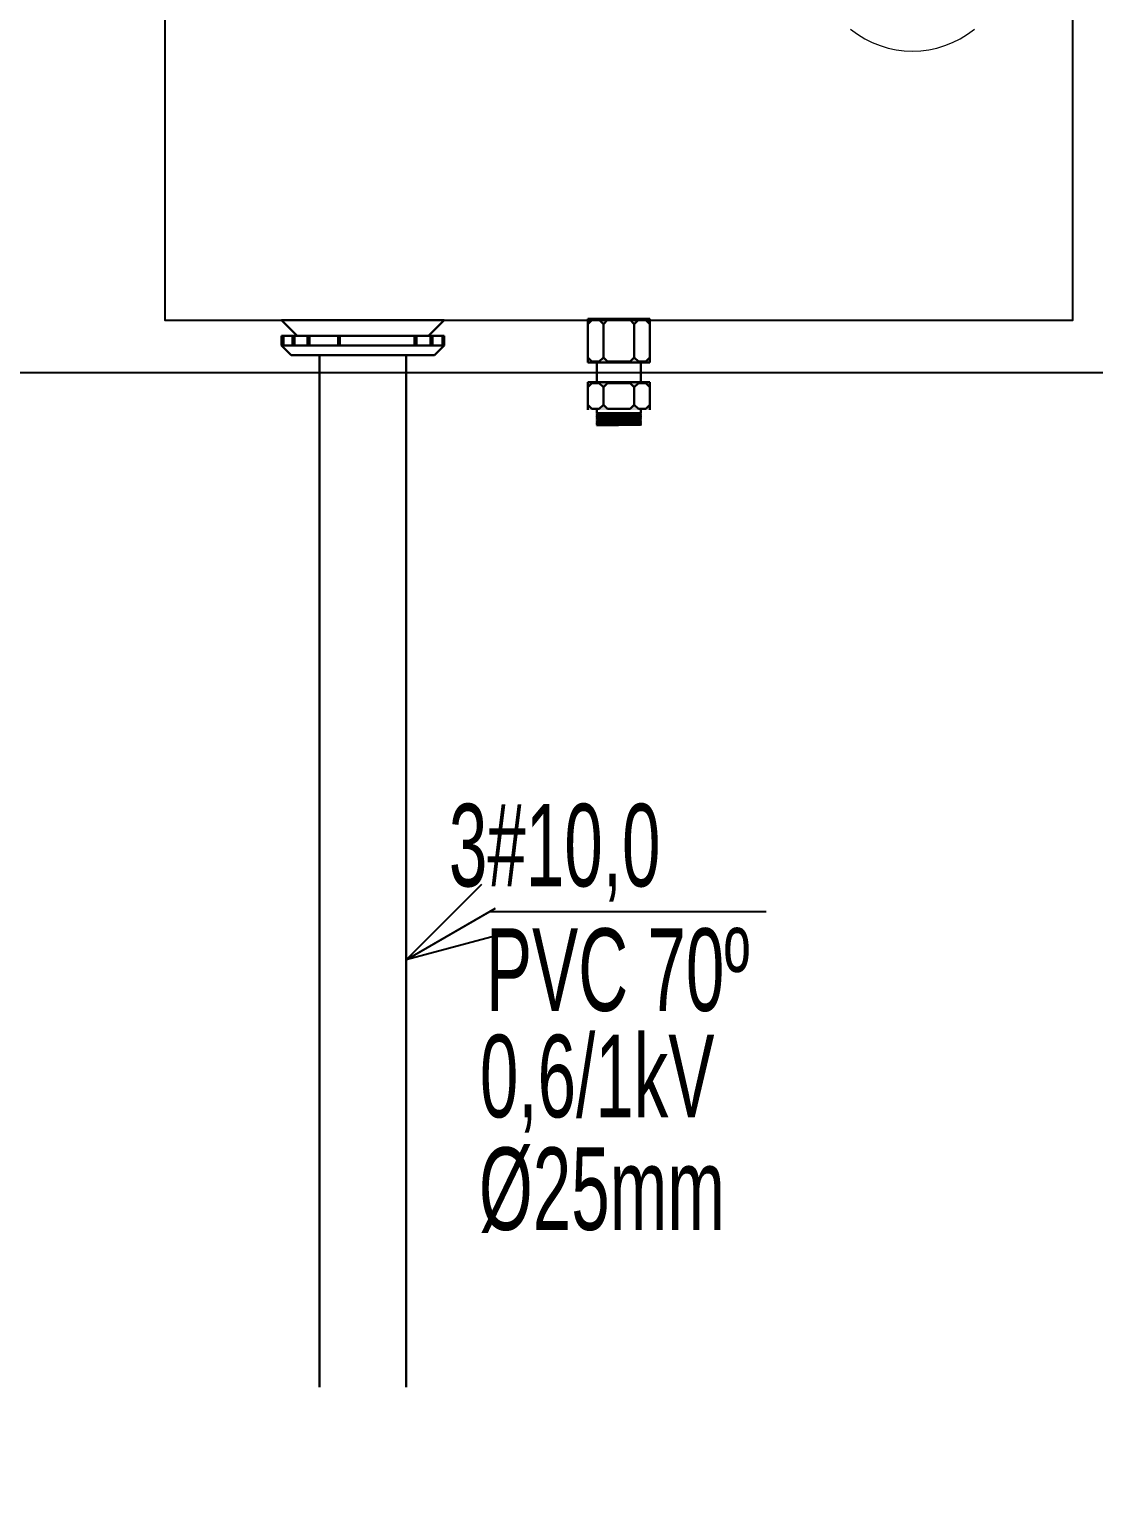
# Model space of a CAD drawing. Header units: millimetres. Extents: x 425 to 646, y 332 to 411.
# Drawn here: x 432.7413 to 432.9993, y 334.7782 to 335.1311 of the extents above; entities that cross this region are included whole.
import ezdxf

# ---------------------------------------------------------------- set-up
doc = ezdxf.new("R2010")
doc.units = ezdxf.units.MM
doc.linetypes.add('HIDDEN', pattern=[0.375, 0.25, -0.125])
for name, color, linetype in [('Arquitetura', 7, 'Continuous'), ('Cotas', 1, 'Continuous'), ('Elétrico', 5, 'Continuous'), ('texto', 7, 'Continuous')]:
    doc.layers.add(name, color=color, linetype=linetype)
doc.layers.add('DI-Fios', color=1, linetype='Continuous', lineweight=30)
doc.styles.add('ARIAL', font='arial.ttf')
doc.dimstyles.new('cota1-10', dxfattribs={"dimtxt": 0.02, "dimasz": 0.025, "dimexe": 0.005, "dimexo": 0.005, "dimgap": 0.005, "dimtad": 0, "dimtih": 1, "dimtoh": 1, "dimdec": 0, "dimlfac": 1000, "dimzin": 4, "dimdsep": 32, "dimtxsty": 'ARIAL', "dimblk": 'OBLIQUE', "dimcen": 0, "dimdle": 0.005, "dimclrd": 256, "dimclre": 256, "dimclrt": 2, "dimadec": 0, "dimazin": 1, "dimtfac": 1, "dimtdec": 0, "dimtix": 1, "dimtofl": 0, "dimtmove": 1, "dimatfit": 3, "dimldrblk": 'OPEN30', "dimfxl": 0, "dimtolj": 1, "dimtzin": 0, "dimlwd": -1, "dimlwe": -1, "dimarcsym": 0})

# ---------------------------------------------------------------- blocks, each defined once
blk = doc.blocks.new('_Oblique')
at = {"color": 0, "linetype": 'ByBlock', "lineweight": -2}
blk.add_line((-0.5, -0.5), (0.5, 0.5), dxfattribs=at)
blk = doc.blocks.new('_Open30')
at = {"color": 0, "linetype": 'ByBlock', "lineweight": -2}
for p, q in [((-1, 0.26794919), (0, 0)), ((0, 0), (-1, -0.26794919)), ((0, 0), (-1, 0))]:
    blk.add_line(p, q, dxfattribs=at)

msp = doc.modelspace()

# ---------------------------------------------------------------- hatches: boundary and pattern name
at = {"layer": 'DI-Fios', "linetype": 'Continuous', "lineweight": 0}
for points in [[(432.8889025367187, 335.0606322995756), (432.8906735347974, 335.0606322995756), (432.891663035758, 335.059642798615), (432.891663035758, 335.0608822995756), (432.876663035758, 335.0608822995756), (432.876663035758, 335.059642798615), (432.8776525367186, 335.0606322995756), (432.8794235347974, 335.0606322995756), (432.880413035758, 335.059642798615), (432.8814025367186, 335.0606322995756), (432.8869235347973, 335.0606322995756), (432.887913035758, 335.059642798615)], [(432.8889025367187, 335.0606322995756), (432.8906735347974, 335.0606322995756), (432.891663035758, 335.059642798615), (432.891663035758, 335.0608822995756), (432.876663035758, 335.0608822995756), (432.876663035758, 335.059642798615), (432.8776525367186, 335.0606322995756), (432.8794235347974, 335.0606322995756), (432.880413035758, 335.059642798615), (432.8814025367186, 335.0606322995756), (432.8869235347973, 335.0606322995756), (432.887913035758, 335.059642798615)], [(432.891663035758, 335.0503103458088), (432.891663035758, 335.0515498467695), (432.8906735347974, 335.0505603458089), (432.8889025367187, 335.0505603458089), (432.887913035758, 335.0515498467695), (432.8869235347973, 335.0505603458089), (432.8814025367186, 335.0505603458089), (432.880413035758, 335.0515498467695), (432.8794235347974, 335.0505603458089), (432.8776525367186, 335.0505603458089), (432.876663035758, 335.0515498467695), (432.876663035758, 335.0503103458088)]]:
    msp.add_hatch(color=256, dxfattribs=at).paths.add_polyline_path(points)
at = {"layer": 'DI-Fios'}
for points in [[(432.8889025367187, 335.0606322995756), (432.8906735347974, 335.0606322995756), (432.891663035758, 335.059642798615), (432.891663035758, 335.0608822995756), (432.876663035758, 335.0608822995756), (432.876663035758, 335.059642798615), (432.8776525367186, 335.0606322995756), (432.8794235347974, 335.0606322995756), (432.880413035758, 335.059642798615), (432.8814025367186, 335.0606322995756), (432.8869235347973, 335.0606322995756), (432.887913035758, 335.059642798615)], [(432.891663035758, 335.0503103458088), (432.891663035758, 335.0515498467695), (432.8906735347974, 335.0505603458089), (432.8889025367187, 335.0505603458089), (432.887913035758, 335.0515498467695), (432.8869235347973, 335.0505603458089), (432.8814025367186, 335.0505603458089), (432.880413035758, 335.0515498467695), (432.8794235347974, 335.0505603458089), (432.8776525367186, 335.0505603458089), (432.876663035758, 335.0515498467695), (432.876663035758, 335.0503103458088)]]:
    msp.add_hatch(color=256, dxfattribs=at).paths.add_polyline_path(points)
at = {"layer": 'DI-Fios', "linetype": 'Continuous', "lineweight": 0}
h = msp.add_hatch(color=256, dxfattribs=at)
h.paths.add_polyline_path([(432.891663035758, 335.0388545123202), (432.891663035758, 335.0400940132809), (432.8906735347974, 335.0391045123202), (432.8889025367187, 335.0391045123202), (432.887913035758, 335.0400940132809), (432.8869235347973, 335.0391045123202), (432.8814025367186, 335.0391045123202), (432.880413035758, 335.0400940132809), (432.8794235347974, 335.0391045123202), (432.8776525367186, 335.0391045123202), (432.876663035758, 335.0400940132809), (432.876663035758, 335.0388545123202)])
h.paths.add_polyline_path([(432.876663035758, 335.0456045123202), (432.876663035758, 335.0443650113596), (432.8776525367186, 335.0453545123202), (432.8794235347974, 335.0453545123202), (432.880413035758, 335.0443650113596), (432.8814025367186, 335.0453545123202), (432.8869235347973, 335.0453545123202), (432.887913035758, 335.0443650113596), (432.8889025367187, 335.0453545123202), (432.8906735347974, 335.0453545123202), (432.891663035758, 335.0443650113596), (432.891663035758, 335.0456045123202)])
at = {"layer": 'DI-Fios'}
h = msp.add_hatch(color=256, dxfattribs=at)
h.paths.add_polyline_path([(432.891663035758, 335.0388545123202), (432.891663035758, 335.0400940132809), (432.8906735347974, 335.0391045123202), (432.8889025367187, 335.0391045123202), (432.887913035758, 335.0400940132809), (432.8869235347973, 335.0391045123202), (432.8814025367186, 335.0391045123202), (432.880413035758, 335.0400940132809), (432.8794235347974, 335.0391045123202), (432.8776525367186, 335.0391045123202), (432.876663035758, 335.0400940132809), (432.876663035758, 335.0388545123202)])
h.paths.add_polyline_path([(432.876663035758, 335.0456045123202), (432.876663035758, 335.0443650113596), (432.8776525367186, 335.0453545123202), (432.8794235347974, 335.0453545123202), (432.880413035758, 335.0443650113596), (432.8814025367186, 335.0453545123202), (432.8869235347973, 335.0453545123202), (432.887913035758, 335.0443650113596), (432.8889025367187, 335.0453545123202), (432.8906735347974, 335.0453545123202), (432.891663035758, 335.0443650113596), (432.891663035758, 335.0456045123202)])

# ---------------------------------------------------------------- linework, layer by layer
at = {"layer": 'Cotas', "color": 3, "linetype": 'HIDDEN', "ltscale": 10}
msp.add_line((431.4918109259586, 335.0479574290645), (433.871663035758, 335.0479574290644), dxfattribs=at)
at = {"layer": 'DI-Fios'}
for p, q in [((432.8418636585809, 335.0606322995756), (432.8024172585809, 335.0606322995756)), ((432.8062292418999, 335.0568203162565), (432.8024172585809, 335.0606322995756)), ((432.8380516752619, 335.0568203162565), (432.8418636585809, 335.0606322995756)), ((432.876663035758, 335.059642798615), (432.8776525367186, 335.0606322995756)), ((432.8794235347974, 335.0606322995756), (432.8776525367186, 335.0606322995756)), ((432.880413035758, 335.059642798615), (432.879413035758, 335.0606427986149)), ((432.880413035758, 335.059642798615), (432.881413035758, 335.0606427986149)), ((432.880413035758, 335.059642798615), (432.880413035758, 335.0515498467695)), ((432.8869235347973, 335.0606322995756), (432.8814025367186, 335.0606322995756)), ((432.887913035758, 335.059642798615), (432.886913035758, 335.0606427986149)), ((432.887913035758, 335.059642798615), (432.888913035758, 335.0606427986149)), ((432.887913035758, 335.059642798615), (432.887913035758, 335.0515498467695)), ((432.8889025367187, 335.0606322995756), (432.8906735347974, 335.0606322995756)), ((432.891663035758, 335.059642798615), (432.8906735347974, 335.0606322995756)), ((432.8418636585809, 335.0568203162565), (432.8024172585809, 335.0568203162565)), ((432.8024172585809, 335.0568203162565), (432.8024172585809, 335.0544587162565)), ((432.802871793832, 335.0568203162565), (432.802871793832, 335.0544587162565)), ((432.8051007566451, 335.0568203162565), (432.8051007566451, 335.0544587162565)), ((432.8055552918961, 335.0568203162565), (432.8055552918961, 335.0544587162565)), ((432.8087233190705, 335.0568203162565), (432.8087233190705, 335.0544587162565)), ((432.8091778543215, 335.0568203162565), (432.8091778543215, 335.0544587162565)), ((432.8161323233298, 335.0568203162565), (432.8161323233298, 335.0544587162565)), ((432.8165868585809, 335.0568203162565), (432.8165868585809, 335.0544587162565)), ((432.8346485275891, 335.0568203162565), (432.8346485275891, 335.0544587162565)), ((432.8351030628402, 335.0568203162565), (432.8351030628402, 335.0544587162565)), ((432.8385512588335, 335.0568203162565), (432.8385512588335, 335.0544587162565)), ((432.8390057940846, 335.0568203162565), (432.8390057940846, 335.0544587162565)), ((432.8414091233298, 335.0568203162565), (432.8414091233298, 335.0544587162565)), ((432.8418636585809, 335.0568203162565), (432.8418636585809, 335.0544587162565)), ((432.8418636585809, 335.0544587162565), (432.8024172585809, 335.0544587162565)), ((432.8047788585809, 335.0520971162565), (432.8024172585809, 335.0544587162565)), ((432.8047788585809, 335.0520971162565), (432.8395020585809, 335.0520971162565)), ((432.8395020585809, 335.0520971162565), (432.8418636585809, 335.0544587162565)), ((432.876663035758, 335.0515498467695), (432.8776525367186, 335.0505603458089)), ((432.8794235347974, 335.0505603458089), (432.8776525367186, 335.0505603458089)), ((432.880413035758, 335.0515498467695), (432.879413035758, 335.0505498467695)), ((432.880413035758, 335.0515498467695), (432.881413035758, 335.0505498467695)), ((432.8869235347973, 335.0505603458089), (432.8814025367186, 335.0505603458089)), ((432.887913035758, 335.0515498467695), (432.886913035758, 335.0505498467695)), ((432.887913035758, 335.0515498467695), (432.888913035758, 335.0505498467695)), ((432.8889025367187, 335.0505603458089), (432.8906735347974, 335.0505603458089)), ((432.891663035758, 335.0515498467695), (432.8906735347974, 335.0505603458089)), ((432.876663035758, 335.0443650113596), (432.8776525367186, 335.0453545123202)), ((432.8794235347974, 335.0453545123202), (432.8776525367186, 335.0453545123202)), ((432.880413035758, 335.0443650113596), (432.879413035758, 335.0453650113595)), ((432.880413035758, 335.0443650113596), (432.881413035758, 335.0453650113595)), ((432.8869235347973, 335.0453545123202), (432.8814025367186, 335.0453545123202)), ((432.887913035758, 335.0443650113596), (432.886913035758, 335.0453650113595)), ((432.887913035758, 335.0443650113596), (432.888913035758, 335.0453650113595)), ((432.8889025367187, 335.0453545123202), (432.8906735347974, 335.0453545123202)), ((432.891663035758, 335.0443650113596), (432.8906735347974, 335.0453545123202)), ((432.880413035758, 335.0443650113596), (432.880413035758, 335.0400940132809)), ((432.887913035758, 335.0443650113596), (432.887913035758, 335.0400940132809)), ((432.876663035758, 335.0400940132809), (432.8776525367186, 335.0391045123202)), ((432.8794235347974, 335.0391045123202), (432.8776525367186, 335.0391045123202)), ((432.878808035758, 335.0381045123202), (432.878808035758, 335.0391045123202)), ((432.878808035758, 335.0381045123202), (432.878945837374, 335.0379969450682)), ((432.889518035758, 335.0381045123202), (432.878808035758, 335.0381045123202)), ((432.878945837374, 335.0379811795723), (432.878818134142, 335.0378814950683)), ((432.878818134142, 335.0378657295723), (432.8789458373741, 335.0377660450682)), ((432.8789458373741, 335.0377502795722), (432.878818134142, 335.037650595068)), ((432.878818134142, 335.0376348295721), (432.8789458373741, 335.0375351450682)), ((432.8893863873756, 335.0379890623203), (432.8788242873756, 335.0378736123203)), ((432.8893863873756, 335.0377581623202), (432.8788242873756, 335.0376427123202)), ((432.8789396841404, 335.0377581623202), (432.8895017841404, 335.0378736123203)), ((432.8789396841404, 335.0375272623201), (432.8895017841404, 335.0376427123202)), ((432.880413035758, 335.0400940132809), (432.879413035758, 335.0390940132808)), ((432.880413035758, 335.0400940132809), (432.881413035758, 335.0390940132808)), ((432.8869235347973, 335.0391045123202), (432.8814025367186, 335.0391045123202)), ((432.887913035758, 335.0400940132809), (432.886913035758, 335.0390940132808)), ((432.887913035758, 335.0400940132809), (432.888913035758, 335.0390940132808)), ((432.8889025367187, 335.0391045123202), (432.8906735347974, 335.0391045123202)), ((432.889518035758, 335.0381045123202), (432.889380234142, 335.0379969450682)), ((432.889380234142, 335.0379811795723), (432.889507937374, 335.0378814950683)), ((432.889507937374, 335.0378657295723), (432.8893802341419, 335.0377660450682)), ((432.8893802341419, 335.0377502795722), (432.889507937374, 335.037650595068)), ((432.889507937374, 335.0376348295721), (432.889380234142, 335.0375351450682)), ((432.889518035758, 335.0381045123202), (432.889518035758, 335.0391045123202)), ((432.891663035758, 335.0400940132809), (432.8906735347974, 335.0391045123202)), ((432.8893863873756, 335.0352182623201), (432.878808035758, 335.0351028123202)), ((432.8789458373741, 335.0352103795722), (432.878808035758, 335.0351028123202)), ((432.8789458373741, 335.0375193795722), (432.878818134142, 335.0374196950681)), ((432.878818134142, 335.0374039295722), (432.8789458373741, 335.0373042450681)), ((432.8789458373741, 335.0372884795721), (432.878818134142, 335.0371887950682)), ((432.878818134142, 335.0371730295722), (432.8789458373741, 335.0370733450682)), ((432.8789458373741, 335.0370575795722), (432.878818134142, 335.0369578950682)), ((432.878818134142, 335.0369421295722), (432.8789458373741, 335.0368424450681)), ((432.8789458373741, 335.0368266795722), (432.878818134142, 335.0367269950682)), ((432.878818134142, 335.0367112295722), (432.878945837374, 335.0366115450682)), ((432.878945837374, 335.0365957795722), (432.878818134142, 335.0364960950683)), ((432.878818134142, 335.0364803295723), (432.8789458373741, 335.0363806450682)), ((432.8789458373741, 335.0363648795722), (432.878818134142, 335.036265195068)), ((432.878818134142, 335.0362494295721), (432.8789458373741, 335.0361497450682)), ((432.8789458373741, 335.0361339795722), (432.878818134142, 335.0360342950681)), ((432.878818134142, 335.0360185295722), (432.8789458373741, 335.0359188450682)), ((432.8789458373741, 335.0359030795722), (432.878818134142, 335.0358033950681)), ((432.878818134142, 335.0357876295721), (432.8789458373741, 335.0356879450682)), ((432.8789458373741, 335.0356721795722), (432.878818134142, 335.0355724950682)), ((432.878818134142, 335.0355567295722), (432.8789458373741, 335.0354570450681)), ((432.8789458373741, 335.0354412795722), (432.878818134142, 335.0353415950682)), ((432.878818134142, 335.0353258295722), (432.8789458373741, 335.0352261450682)), ((432.8893863873756, 335.0375272623202), (432.8788242873756, 335.0374118123202)), ((432.8893863873756, 335.0372963623201), (432.8788242873756, 335.0371809123201)), ((432.8893863873756, 335.0370654623202), (432.8788242873756, 335.0369500123202)), ((432.8893863873756, 335.0368345623201), (432.8788242873756, 335.0367191123201)), ((432.8893863873756, 335.0366036623201), (432.8788242873756, 335.0364882123201)), ((432.8893863873756, 335.03637276232), (432.8788242873756, 335.03625731232)), ((432.8893863873756, 335.0361418623202), (432.8788242873756, 335.0360264123202)), ((432.8893863873756, 335.0359109623201), (432.8788242873756, 335.0357955123201)), ((432.8893863873756, 335.0356800623201), (432.8788242873756, 335.0355646123201)), ((432.8893863873756, 335.03544916232), (432.8788242873756, 335.03533371232)), ((432.8789396841404, 335.0372963623201), (432.8895017841404, 335.0374118123202)), ((432.8789396841404, 335.03706546232), (432.8895017841404, 335.0371809123201)), ((432.8789396841404, 335.0368345623201), (432.8895017841404, 335.0369500123202)), ((432.8789396841404, 335.03660366232), (432.8895017841404, 335.0367191123201)), ((432.8789396841404, 335.03637276232), (432.8895017841404, 335.0364882123201)), ((432.8789396841404, 335.0361418623199), (432.8895017841404, 335.03625731232)), ((432.8789396841404, 335.0359109623201), (432.8895017841404, 335.0360264123202)), ((432.8789396841404, 335.03568006232), (432.8895017841404, 335.0357955123201)), ((432.8789396841404, 335.03544916232), (432.8895017841404, 335.0355646123201)), ((432.8789396841404, 335.0352182623199), (432.8895017841404, 335.03533371232)), ((432.889380234142, 335.0375193795722), (432.889507937374, 335.0374196950681)), ((432.889507937374, 335.0374039295722), (432.889380234142, 335.0373042450681)), ((432.889380234142, 335.0372884795721), (432.889507937374, 335.0371887950682)), ((432.889507937374, 335.0371730295722), (432.889380234142, 335.0370733450682)), ((432.889380234142, 335.0370575795722), (432.889507937374, 335.0369578950682)), ((432.889507937374, 335.0369421295722), (432.889380234142, 335.0368424450681)), ((432.889380234142, 335.0368266795722), (432.889507937374, 335.0367269950682)), ((432.889507937374, 335.0367112295722), (432.889380234142, 335.0366115450682)), ((432.889380234142, 335.0365957795722), (432.889507937374, 335.0364960950683)), ((432.889507937374, 335.0364803295723), (432.8893802341419, 335.0363806450682)), ((432.8893802341419, 335.0363648795722), (432.889507937374, 335.036265195068)), ((432.889507937374, 335.0362494295721), (432.889380234142, 335.0361497450682)), ((432.889380234142, 335.0361339795722), (432.889507937374, 335.0360342950681)), ((432.889507937374, 335.0360185295722), (432.8893802341419, 335.0359188450682)), ((432.8893802341419, 335.0359030795722), (432.889507937374, 335.0358033950681)), ((432.889507937374, 335.0357876295721), (432.889380234142, 335.0356879450682)), ((432.889380234142, 335.0356721795722), (432.889507937374, 335.0355724950682)), ((432.889507937374, 335.0355567295722), (432.889380234142, 335.0354570450681)), ((432.889380234142, 335.0354412795722), (432.889507937374, 335.0353415950682)), ((432.889507937374, 335.0353258295722), (432.889380234142, 335.0352261450682)), ((432.889380234142, 335.0352103795722), (432.889518035758, 335.0351028123202))]:
    msp.add_line(p, q, dxfattribs=at)
at = {"layer": 'DI-Fios', "linetype": 'Continuous', "lineweight": 0}
for p, q in [((432.891663035758, 335.0608822995756), (432.876663035758, 335.0608822995756)), ((432.876663035758, 335.0608822995756), (432.876663035758, 335.0503103458088)), ((432.891663035758, 335.0608822995756), (432.876663035758, 335.0608822995756)), ((432.876663035758, 335.059642798615), (432.8776525367186, 335.0606322995756)), ((432.876663035758, 335.059642798615), (432.8776525367186, 335.0606322995756)), ((432.8794235347974, 335.0606322995756), (432.8776525367186, 335.0606322995756)), ((432.8794235347974, 335.0606322995756), (432.8776525367186, 335.0606322995756)), ((432.880413035758, 335.059642798615), (432.879413035758, 335.0606427986149)), ((432.880413035758, 335.059642798615), (432.879413035758, 335.0606427986149)), ((432.880413035758, 335.059642798615), (432.881413035758, 335.0606427986149)), ((432.880413035758, 335.059642798615), (432.881413035758, 335.0606427986149)), ((432.880413035758, 335.059642798615), (432.880413035758, 335.0515498467695)), ((432.8869235347973, 335.0606322995756), (432.8814025367186, 335.0606322995756)), ((432.8869235347973, 335.0606322995756), (432.8814025367186, 335.0606322995756)), ((432.887913035758, 335.059642798615), (432.886913035758, 335.0606427986149)), ((432.887913035758, 335.059642798615), (432.886913035758, 335.0606427986149)), ((432.887913035758, 335.059642798615), (432.888913035758, 335.0606427986149)), ((432.887913035758, 335.059642798615), (432.888913035758, 335.0606427986149)), ((432.887913035758, 335.059642798615), (432.887913035758, 335.0515498467695)), ((432.8889025367187, 335.0606322995756), (432.8906735347974, 335.0606322995756)), ((432.8889025367187, 335.0606322995756), (432.8906735347974, 335.0606322995756)), ((432.891663035758, 335.059642798615), (432.8906735347974, 335.0606322995756)), ((432.891663035758, 335.059642798615), (432.8906735347974, 335.0606322995756)), ((432.891663035758, 335.0608822995756), (432.891663035758, 335.0503103458088)), ((432.876663035758, 335.0515498467695), (432.8776525367186, 335.0505603458089)), ((432.891663035758, 335.0503103458088), (432.876663035758, 335.0503103458088)), ((432.8794235347974, 335.0505603458089), (432.8776525367186, 335.0505603458089)), ((432.878808035758, 335.0456045123202), (432.878808035758, 335.0503103458088)), ((432.880413035758, 335.0515498467695), (432.879413035758, 335.0505498467695)), ((432.880413035758, 335.0515498467695), (432.881413035758, 335.0505498467695)), ((432.8869235347973, 335.0505603458089), (432.8814025367186, 335.0505603458089)), ((432.887913035758, 335.0515498467695), (432.886913035758, 335.0505498467695)), ((432.887913035758, 335.0515498467695), (432.888913035758, 335.0505498467695)), ((432.8889025367187, 335.0505603458089), (432.8906735347974, 335.0505603458089)), ((432.889518035758, 335.0456045123202), (432.889518035758, 335.0505603458089)), ((432.891663035758, 335.0515498467695), (432.8906735347974, 335.0505603458089)), ((432.876663035758, 335.0456045123202), (432.876663035758, 335.0388545123202)), ((432.891663035758, 335.0456045123202), (432.876663035758, 335.0456045123202)), ((432.876663035758, 335.0443650113596), (432.8776525367186, 335.0453545123202)), ((432.8794235347974, 335.0453545123202), (432.8776525367186, 335.0453545123202)), ((432.880413035758, 335.0443650113596), (432.879413035758, 335.0453650113595)), ((432.880413035758, 335.0443650113596), (432.881413035758, 335.0453650113595)), ((432.8869235347973, 335.0453545123202), (432.8814025367186, 335.0453545123202)), ((432.887913035758, 335.0443650113596), (432.886913035758, 335.0453650113595)), ((432.887913035758, 335.0443650113596), (432.888913035758, 335.0453650113595)), ((432.8889025367187, 335.0453545123202), (432.8906735347974, 335.0453545123202)), ((432.891663035758, 335.0443650113596), (432.8906735347974, 335.0453545123202)), ((432.891663035758, 335.0456045123202), (432.891663035758, 335.0388545123202)), ((432.880413035758, 335.0443650113596), (432.880413035758, 335.0400940132809)), ((432.887913035758, 335.0443650113596), (432.887913035758, 335.0400940132809)), ((432.876663035758, 335.0400940132809), (432.8776525367186, 335.0391045123202)), ((432.8794235347974, 335.0391045123202), (432.8776525367186, 335.0391045123202)), ((432.878808035758, 335.0381045123202), (432.878808035758, 335.0391045123202)), ((432.889518035758, 335.0381045123202), (432.878808035758, 335.0381045123202)), ((432.878808035758, 335.0381045123202), (432.878945837374, 335.0379969450682)), ((432.878945837374, 335.0379811795723), (432.878818134142, 335.0378814950683)), ((432.878818134142, 335.0378657295723), (432.8789458373741, 335.0377660450682)), ((432.8789458373741, 335.0377502795722), (432.878818134142, 335.037650595068)), ((432.878818134142, 335.0376348295721), (432.8789458373741, 335.0375351450682)), ((432.8893863873756, 335.0379890623203), (432.8788242873756, 335.0378736123203)), ((432.8893863873756, 335.0377581623202), (432.8788242873756, 335.0376427123202)), ((432.8789396841404, 335.0377581623202), (432.8895017841404, 335.0378736123203)), ((432.8789396841404, 335.0375272623201), (432.8895017841404, 335.0376427123202)), ((432.880413035758, 335.0400940132809), (432.879413035758, 335.0390940132808)), ((432.880413035758, 335.0400940132809), (432.881413035758, 335.0390940132808)), ((432.8869235347973, 335.0391045123202), (432.8814025367186, 335.0391045123202)), ((432.887913035758, 335.0400940132809), (432.886913035758, 335.0390940132808)), ((432.887913035758, 335.0400940132809), (432.888913035758, 335.0390940132808)), ((432.8889025367187, 335.0391045123202), (432.8906735347974, 335.0391045123202)), ((432.889518035758, 335.0381045123202), (432.889380234142, 335.0379969450682)), ((432.889380234142, 335.0379811795723), (432.889507937374, 335.0378814950683)), ((432.889507937374, 335.0378657295723), (432.8893802341419, 335.0377660450682)), ((432.8893802341419, 335.0377502795722), (432.889507937374, 335.037650595068)), ((432.889507937374, 335.0376348295721), (432.889380234142, 335.0375351450682)), ((432.889518035758, 335.0381045123202), (432.889518035758, 335.0391045123202)), ((432.891663035758, 335.0400940132809), (432.8906735347974, 335.0391045123202)), ((432.8893863873756, 335.0352182623201), (432.878808035758, 335.0351028123202)), ((432.8789458373741, 335.0352103795722), (432.878808035758, 335.0351028123202)), ((432.8789458373741, 335.0375193795722), (432.878818134142, 335.0374196950681)), ((432.878818134142, 335.0374039295722), (432.8789458373741, 335.0373042450681)), ((432.8789458373741, 335.0372884795721), (432.878818134142, 335.0371887950682)), ((432.878818134142, 335.0371730295722), (432.8789458373741, 335.0370733450682)), ((432.8789458373741, 335.0370575795722), (432.878818134142, 335.0369578950682)), ((432.878818134142, 335.0369421295722), (432.8789458373741, 335.0368424450681)), ((432.8789458373741, 335.0368266795722), (432.878818134142, 335.0367269950682)), ((432.878818134142, 335.0367112295722), (432.878945837374, 335.0366115450682)), ((432.878945837374, 335.0365957795722), (432.878818134142, 335.0364960950683)), ((432.878818134142, 335.0364803295723), (432.8789458373741, 335.0363806450682)), ((432.8789458373741, 335.0363648795722), (432.878818134142, 335.036265195068)), ((432.878818134142, 335.0362494295721), (432.8789458373741, 335.0361497450682)), ((432.8789458373741, 335.0361339795722), (432.878818134142, 335.0360342950681)), ((432.878818134142, 335.0360185295722), (432.8789458373741, 335.0359188450682)), ((432.8789458373741, 335.0359030795722), (432.878818134142, 335.0358033950681)), ((432.878818134142, 335.0357876295721), (432.8789458373741, 335.0356879450682)), ((432.8789458373741, 335.0356721795722), (432.878818134142, 335.0355724950682)), ((432.878818134142, 335.0355567295722), (432.8789458373741, 335.0354570450681)), ((432.8789458373741, 335.0354412795722), (432.878818134142, 335.0353415950682)), ((432.878818134142, 335.0353258295722), (432.8789458373741, 335.0352261450682)), ((432.8893863873756, 335.0375272623202), (432.8788242873756, 335.0374118123202)), ((432.8893863873756, 335.0372963623201), (432.8788242873756, 335.0371809123201)), ((432.8893863873756, 335.0370654623202), (432.8788242873756, 335.0369500123202)), ((432.8893863873756, 335.0368345623201), (432.8788242873756, 335.0367191123201)), ((432.8893863873756, 335.0366036623201), (432.8788242873756, 335.0364882123201)), ((432.8893863873756, 335.03637276232), (432.8788242873756, 335.03625731232)), ((432.8893863873756, 335.0361418623202), (432.8788242873756, 335.0360264123202)), ((432.8893863873756, 335.0359109623201), (432.8788242873756, 335.0357955123201)), ((432.8893863873756, 335.0356800623201), (432.8788242873756, 335.0355646123201)), ((432.8893863873756, 335.03544916232), (432.8788242873756, 335.03533371232)), ((432.8789396841404, 335.0372963623201), (432.8895017841404, 335.0374118123202)), ((432.8789396841404, 335.03706546232), (432.8895017841404, 335.0371809123201)), ((432.8789396841404, 335.0368345623201), (432.8895017841404, 335.0369500123202)), ((432.8789396841404, 335.03660366232), (432.8895017841404, 335.0367191123201)), ((432.8789396841404, 335.03637276232), (432.8895017841404, 335.0364882123201)), ((432.8789396841404, 335.0361418623199), (432.8895017841404, 335.03625731232)), ((432.8789396841404, 335.0359109623201), (432.8895017841404, 335.0360264123202)), ((432.8789396841404, 335.03568006232), (432.8895017841404, 335.0357955123201)), ((432.8789396841404, 335.03544916232), (432.8895017841404, 335.0355646123201)), ((432.8789396841404, 335.0352182623199), (432.8895017841404, 335.03533371232)), ((432.889380234142, 335.0375193795722), (432.889507937374, 335.0374196950681)), ((432.889507937374, 335.0374039295722), (432.889380234142, 335.0373042450681)), ((432.889380234142, 335.0372884795721), (432.889507937374, 335.0371887950682)), ((432.889507937374, 335.0371730295722), (432.889380234142, 335.0370733450682)), ((432.889380234142, 335.0370575795722), (432.889507937374, 335.0369578950682)), ((432.889507937374, 335.0369421295722), (432.889380234142, 335.0368424450681)), ((432.889380234142, 335.0368266795722), (432.889507937374, 335.0367269950682)), ((432.889507937374, 335.0367112295722), (432.889380234142, 335.0366115450682)), ((432.889380234142, 335.0365957795722), (432.889507937374, 335.0364960950683)), ((432.889507937374, 335.0364803295723), (432.8893802341419, 335.0363806450682)), ((432.8893802341419, 335.0363648795722), (432.889507937374, 335.036265195068)), ((432.889507937374, 335.0362494295721), (432.889380234142, 335.0361497450682)), ((432.889380234142, 335.0361339795722), (432.889507937374, 335.0360342950681)), ((432.889507937374, 335.0360185295722), (432.8893802341419, 335.0359188450682)), ((432.8893802341419, 335.0359030795722), (432.889507937374, 335.0358033950681)), ((432.889507937374, 335.0357876295721), (432.889380234142, 335.0356879450682)), ((432.889380234142, 335.0356721795722), (432.889507937374, 335.0355724950682)), ((432.889507937374, 335.0355567295722), (432.889380234142, 335.0354570450681)), ((432.889380234142, 335.0354412795722), (432.889507937374, 335.0353415950682)), ((432.889507937374, 335.0353258295722), (432.889380234142, 335.0352261450682)), ((432.889380234142, 335.0352103795722), (432.889518035758, 335.0351028123202))]:
    msp.add_line(p, q, dxfattribs=at)
at = {"layer": 'DI-Fios', "linetype": 'Continuous'}
for p, q in [((432.891663035758, 335.0608822995756), (432.876663035758, 335.0608822995756)), ((432.876663035758, 335.0608822995756), (432.876663035758, 335.0503103458088)), ((432.891663035758, 335.0608822995756), (432.891663035758, 335.0503103458088)), ((432.891663035758, 335.0503103458088), (432.876663035758, 335.0503103458088)), ((432.878808035758, 335.0456045123202), (432.878808035758, 335.0503103458088)), ((432.889518035758, 335.0456045123202), (432.889518035758, 335.0505603458089)), ((432.876663035758, 335.0456045123202), (432.876663035758, 335.0388545123202)), ((432.891663035758, 335.0456045123202), (432.876663035758, 335.0456045123202)), ((432.891663035758, 335.0456045123202), (432.891663035758, 335.0388545123202))]:
    msp.add_line(p, q, dxfattribs=at)
at = {"layer": 'DI-Fios', "linetype": 'HIDDEN'}
for p, q in [((432.8116404585809, 335.0520971162565), (432.8116404585809, 334.7781668616806)), ((432.8326404585809, 335.0520971162565), (432.8326404585809, 334.7781668616806))]:
    msp.add_line(p, q, dxfattribs=at)
at = {"layer": 'DI-Fios', "linetype": 'Continuous', "lineweight": 0}
for centre, radius, start, end in [((432.9553150949345, 335.1495552643245), 0.0237751112802238, 230.8825690053811, 309.1174309946189), ((432.8788242873756, 335.0378736123203), 1e-05, 127.9754202308625, 232.0245797704752), ((432.8788242873756, 335.0376427123201), 1e-05, 127.9754202308625, 232.0245797691374), ((432.8789396841404, 335.0379890623203), 1e-05, 307.9754202063627, 52.02457976913747), ((432.8789396841404, 335.0377581623202), 1e-05, 307.9754202653274, 52.02457976913747), ((432.8893863873756, 335.0379890623203), 1e-05, 127.9754202308625, 232.0245797936374), ((432.8893863873756, 335.0377581623202), 1e-05, 127.9754202308625, 232.0245797346726), ((432.8895017841404, 335.0378736123203), 1e-05, 307.9754202295248, 52.02457976913747), ((432.8895017841404, 335.0376427123201), 1e-05, 307.9754202308625, 52.02457976913747), ((432.8788242873756, 335.0374118123202), 1e-05, 127.9754202308625, 232.0245797447706), ((432.8788242873756, 335.0371809123202), 1e-05, 127.9754202308625, 232.0245797691374), ((432.8788242873756, 335.0369500123202), 1e-05, 127.9754202308625, 232.0245797691374), ((432.8788242873756, 335.0367191123202), 1e-05, 127.9754202308625, 232.0245797679656), ((432.8788242873756, 335.0364882123204), 1e-05, 127.9754202308625, 232.0245797704752), ((432.8788242873756, 335.0362573123201), 1e-05, 127.9754202308625, 232.0245797691374), ((432.8788242873756, 335.0360264123202), 1e-05, 127.9754202308625, 232.0245797701141), ((432.8788242873756, 335.0357955123201), 1e-05, 127.9754202308625, 232.0245797691374), ((432.8788242873756, 335.0355646123202), 1e-05, 127.9754202308625, 232.0245797691374), ((432.8788242873756, 335.0353337123202), 1e-05, 127.9754202308625, 232.0245797691374), ((432.8789396841404, 335.0375272623202), 1e-05, 307.9754202298859, 52.02457976913747), ((432.8789396841404, 335.0372963623201), 1e-05, 307.9754202308625, 52.02457976913747), ((432.8789396841404, 335.0370654623202), 1e-05, 307.9754202308625, 52.02457976913747), ((432.8789396841404, 335.0368345623202), 1e-05, 307.9754202306974, 52.02457976913747), ((432.8789396841404, 335.0366036623202), 1e-05, 307.9754201963034, 52.02457976913747), ((432.8789396841404, 335.0363727623202), 1e-05, 307.9754202653274, 52.02457976913747), ((432.8789396841404, 335.0361418623202), 1e-05, 307.9754202308625, 52.02457976913747), ((432.8789396841404, 335.0359109623201), 1e-05, 307.9754202552294, 52.02457976913747), ((432.8789396841404, 335.0356800623202), 1e-05, 307.9754202308625, 52.02457976913747), ((432.8789396841404, 335.0354491623202), 1e-05, 307.9754202308625, 52.02457976913747), ((432.8789396841404, 335.0352182623202), 1e-05, 307.9754202308625, 52.02457976913747), ((432.8893863873756, 335.0375272623202), 1e-05, 127.9754202308625, 232.0245797701141), ((432.8893863873756, 335.0372963623201), 1e-05, 127.9754202308625, 232.0245797691374), ((432.8893863873756, 335.0370654623202), 1e-05, 127.9754202308625, 232.0245797691374), ((432.8893863873756, 335.0368345623202), 1e-05, 127.9754202308625, 232.0245797693026), ((432.8893863873756, 335.0366036623202), 1e-05, 127.9754202308625, 232.0245798036965), ((432.8893863873756, 335.0363727623202), 1e-05, 127.9754202308625, 232.0245797346726), ((432.8893863873756, 335.0361418623202), 1e-05, 127.9754202308625, 232.0245797691374), ((432.8893863873756, 335.0359109623201), 1e-05, 127.9754202308625, 232.0245797447706), ((432.8893863873756, 335.0356800623202), 1e-05, 127.9754202308625, 232.0245797691374), ((432.8893863873756, 335.0354491623202), 1e-05, 127.9754202308625, 232.0245797691374), ((432.8893863873756, 335.0352182623202), 1e-05, 127.9754202308625, 232.0245797691374), ((432.8895017841404, 335.0374118123202), 1e-05, 307.9754202552294, 52.02457976913747), ((432.8895017841404, 335.0371809123202), 1e-05, 307.9754202308625, 52.02457976913747), ((432.8895017841404, 335.0369500123202), 1e-05, 307.9754202308625, 52.02457976913747), ((432.8895017841404, 335.0367191123202), 1e-05, 307.9754202320353, 52.02457976913747), ((432.8895017841404, 335.0364882123204), 1e-05, 307.9754202295248, 52.02457976913747), ((432.8895017841404, 335.0362573123201), 1e-05, 307.9754202308625, 52.02457976913747), ((432.8895017841404, 335.0360264123202), 1e-05, 307.9754202298859, 52.02457976913747), ((432.8895017841404, 335.0357955123201), 1e-05, 307.9754202308625, 52.02457976913747), ((432.8895017841404, 335.0355646123202), 1e-05, 307.9754202308625, 52.02457976913747), ((432.8895017841404, 335.0353337123202), 1e-05, 307.9754202308625, 52.02457976913747)]:
    msp.add_arc(centre, radius, start, end, dxfattribs=at)
at = {"layer": 'DI-Fios'}
for centre, start, end in [((432.8788242873756, 335.0378736123203), 127.9754202308625, 232.0245797704423), ((432.8788242873756, 335.0376427123201), 127.9754202308625, 232.0245797691374), ((432.8789396841404, 335.0379890623203), 307.9754202063627, 52.02457976913747), ((432.8789396841404, 335.0377581623202), 307.9754202653274, 52.02457976913747), ((432.8893863873756, 335.0379890623203), 127.9754202308625, 232.0245797936374), ((432.8893863873756, 335.0377581623202), 127.9754202308625, 232.0245797346726), ((432.8895017841404, 335.0378736123203), 307.9754202295576, 52.02457976913747), ((432.8895017841404, 335.0376427123201), 307.9754202308625, 52.02457976913747), ((432.8788242873756, 335.0374118123202), 127.9754202308625, 232.0245797447706), ((432.8788242873756, 335.0371809123202), 127.9754202308625, 232.0245797691374), ((432.8788242873756, 335.0369500123202), 127.9754202308625, 232.0245797691374), ((432.8788242873756, 335.0367191123202), 127.9754202308625, 232.0245797679656), ((432.8788242873756, 335.0364882123204), 127.9754202308625, 232.0245797704423), ((432.8788242873756, 335.0362573123201), 127.9754202308625, 232.0245797691374), ((432.8788242873756, 335.0360264123202), 127.9754202308625, 232.0245797701141), ((432.8788242873756, 335.0357955123201), 127.9754202308625, 232.0245797691374), ((432.8788242873756, 335.0355646123202), 127.9754202308625, 232.0245797691374), ((432.8788242873756, 335.0353337123202), 127.9754202308625, 232.0245797691374), ((432.8789396841404, 335.0375272623202), 307.9754202298859, 52.02457976913747), ((432.8789396841404, 335.0372963623201), 307.9754202308625, 52.02457976913747), ((432.8789396841404, 335.0370654623202), 307.9754202308625, 52.02457976913747), ((432.8789396841404, 335.0368345623202), 307.9754202306974, 52.02457976913747), ((432.8789396841404, 335.0366036623202), 307.9754201963034, 52.02457976913747), ((432.8789396841404, 335.0363727623202), 307.9754202653274, 52.02457976913747), ((432.8789396841404, 335.0361418623202), 307.9754202308625, 52.02457976913747), ((432.8789396841404, 335.0359109623201), 307.9754202552294, 52.02457976913747), ((432.8789396841404, 335.0356800623202), 307.9754202308625, 52.02457976913747), ((432.8789396841404, 335.0354491623202), 307.9754202308625, 52.02457976913747), ((432.8789396841404, 335.0352182623202), 307.9754202308625, 52.02457976913747), ((432.8893863873756, 335.0375272623202), 127.9754202308625, 232.0245797701141), ((432.8893863873756, 335.0372963623201), 127.9754202308625, 232.0245797691374), ((432.8893863873756, 335.0370654623202), 127.9754202308625, 232.0245797691374), ((432.8893863873756, 335.0368345623202), 127.9754202308625, 232.0245797693026), ((432.8893863873756, 335.0366036623202), 127.9754202308625, 232.0245798036965), ((432.8893863873756, 335.0363727623202), 127.9754202308625, 232.0245797346726), ((432.8893863873756, 335.0361418623202), 127.9754202308625, 232.0245797691374), ((432.8893863873756, 335.0359109623201), 127.9754202308625, 232.0245797447706), ((432.8893863873756, 335.0356800623202), 127.9754202308625, 232.0245797691374), ((432.8893863873756, 335.0354491623202), 127.9754202308625, 232.0245797691374), ((432.8893863873756, 335.0352182623202), 127.9754202308625, 232.0245797691374), ((432.8895017841404, 335.0374118123202), 307.9754202552294, 52.02457976913747), ((432.8895017841404, 335.0371809123202), 307.9754202308625, 52.02457976913747), ((432.8895017841404, 335.0369500123202), 307.9754202308625, 52.02457976913747), ((432.8895017841404, 335.0367191123202), 307.9754202320353, 52.02457976913747), ((432.8895017841404, 335.0364882123204), 307.9754202295576, 52.02457976913747), ((432.8895017841404, 335.0362573123201), 307.9754202308625, 52.02457976913747), ((432.8895017841404, 335.0360264123202), 307.9754202298859, 52.02457976913747), ((432.8895017841404, 335.0357955123201), 307.9754202308625, 52.02457976913747), ((432.8895017841404, 335.0355646123202), 307.9754202308625, 52.02457976913747), ((432.8895017841404, 335.0353337123202), 307.9754202308625, 52.02457976913747)]:
    msp.add_arc(centre, 1e-05, start, end, dxfattribs=at)
at = {"layer": 'Elétrico'}
msp.add_lwpolyline([(432.994163035758, 335.3406322995756), (432.774163035758, 335.3406322995756), (432.774163035758, 335.0606322995756), (432.994163035758, 335.0606322995756)], close=True, dxfattribs=at)

# ---------------------------------------------------------------- texts
at = {"layer": 'texto', "style": 'ARIAL', "width": 0.6}
for s, p in [('3#10,0', (432.8429770122054, 334.9234079279613)), ('PVC 70º', (432.8519567116732, 334.8932388161131)), ('0,6/1kV', (432.8504888794718, 334.8674649058719)), ('%%C25mm', (432.8502638324035, 334.840168063756))]:
    msp.add_text(s, height=0.02, dxfattribs=at).set_placement(p)

# ---------------------------------------------------------------- leaders
at = {"layer": 'Arquitetura'}
msp.add_leader([(432.8326404585809, 334.9056506340218), (432.8528780060913, 334.9173347875246), (432.9198461801492, 334.9173347875246)], dimstyle='cota1-10', override={"dimgap": 0.005, "dimtad": 0}, dxfattribs=at)

doc.saveas('drawing.dxf')
